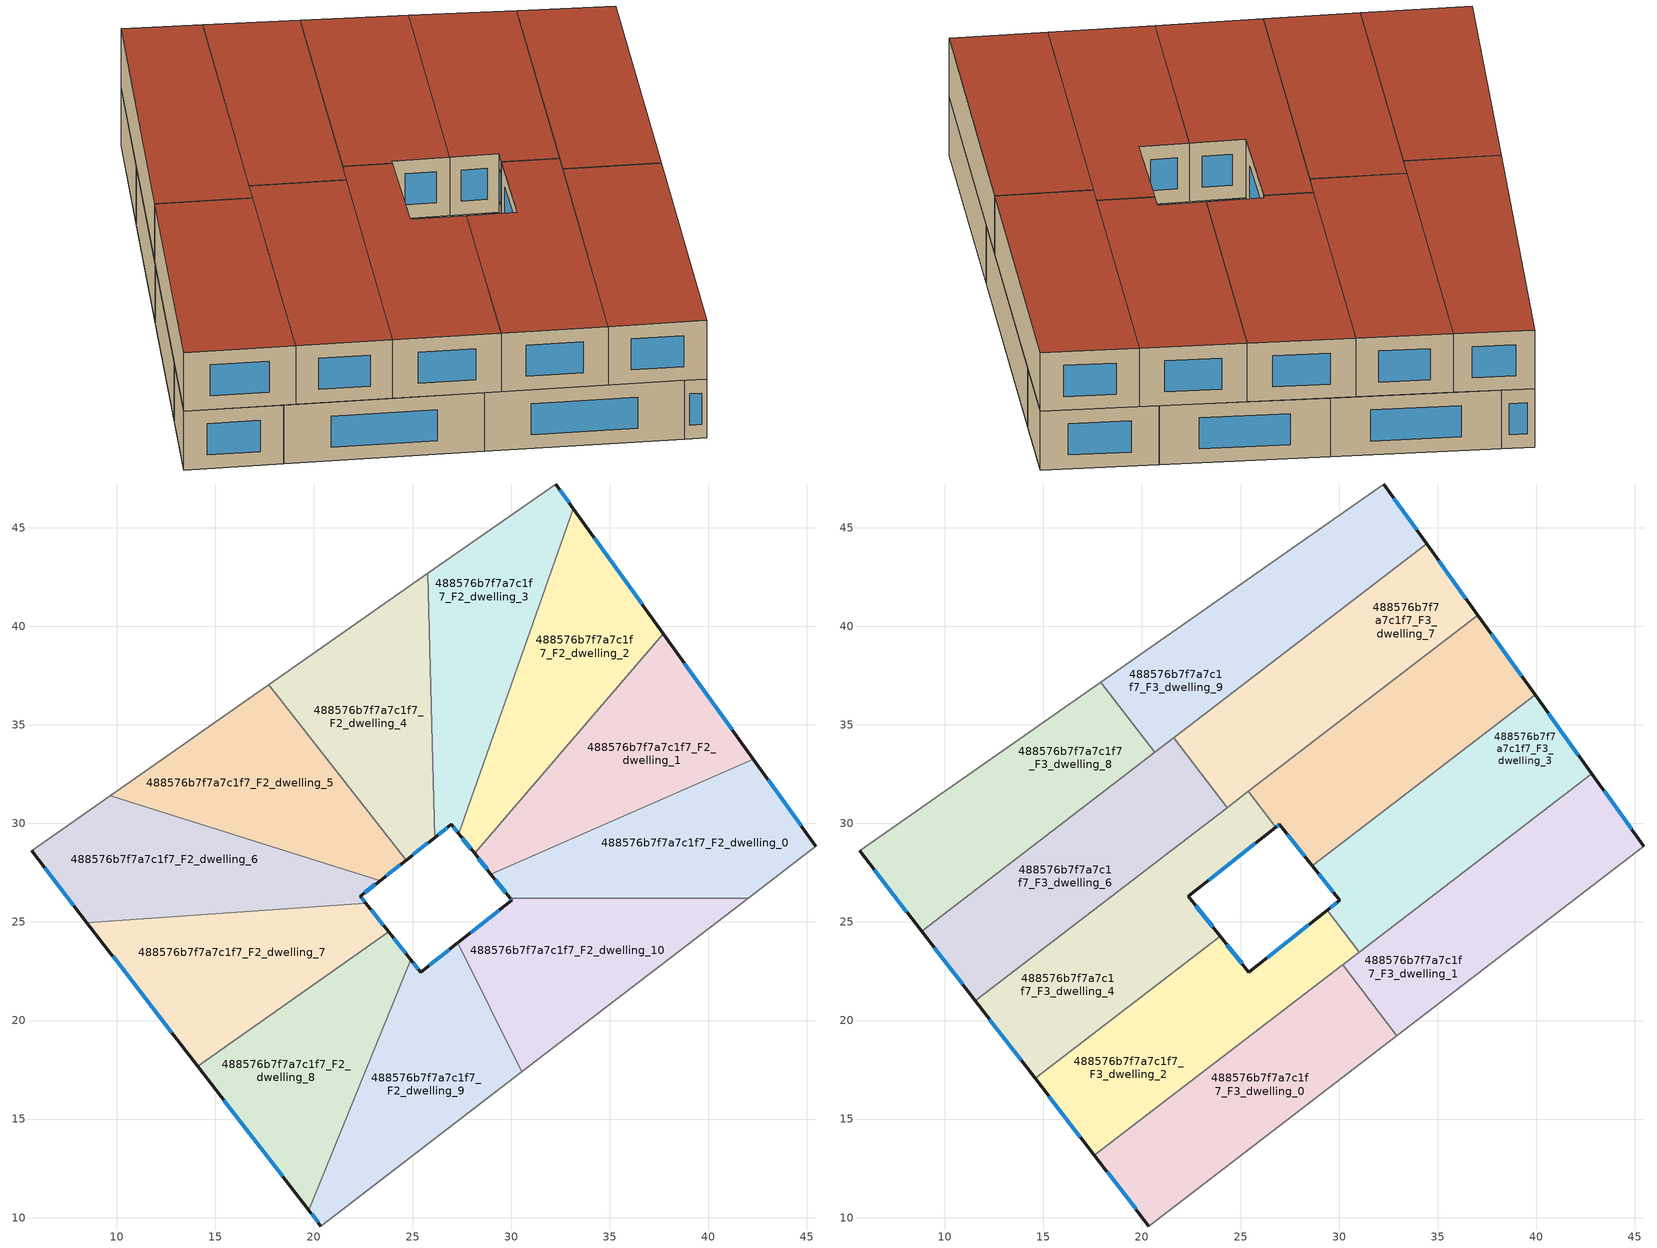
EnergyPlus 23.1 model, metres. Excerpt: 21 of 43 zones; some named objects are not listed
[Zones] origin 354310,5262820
488576b7f7a7c1f7_F2_dwelling_0
 floor to 488576b7f7a7c1f7_F1_dwelling_0 (EU_floor_Construction): 42.29,33.26 45.47,28.83 42.04,26.2 29.95,26.2 28.98,27.42 z6
 wall outside (EU_wall_Construction): 28.98,27.42 29.95,26.2 / 45.47,28.83 42.29,33.26 z6:9
 wall to 488576b7f7a7c1f7_F2_dwelling_10 (EU_wall_Construction): 29.95,26.2 42.04,26.2 z6:9
 wall to 488576b7f7a7c1f7_F2_dwelling_1 (EU_wall_Construction): 42.29,33.26 28.98,27.42 z6:9
 wall adiabatic (EU_wall_Construction): 42.04,26.2 45.47,28.83 z6:9
 window (EU_Window_Construction): 29.21,27.14 29.72,26.49 / 44.72,29.87 43.04,32.22 z6.7:8.3
488576b7f7a7c1f7_F2_dwelling_1
 floor to 488576b7f7a7c1f7_F1_dwelling_1 (EU_floor_Construction): 37.72,39.62 42.29,33.26 28.98,27.42 28.15,28.47 z6
 wall outside (EU_wall_Construction): 28.15,28.47 28.98,27.42 / 42.29,33.26 37.72,39.62 z6:9
 wall to 488576b7f7a7c1f7_F2_dwelling_2 (EU_wall_Construction): 37.72,39.62 28.15,28.47 z6:9
 window (EU_Window_Construction): 28.34,28.23 28.78,27.67 / 41.22,34.75 38.79,38.12 z6.7:8.3
488576b7f7a7c1f7_F2_dwelling_10
 floor to 488576b7f7a7c1f7_F1_dwelling_10 (EU_floor_Construction): 42.04,26.2 30.55,17.39 27.31,23.95 30.03,26.1 29.95,26.2 z6
 wall outside (EU_wall_Construction): 29.95,26.2 30.03,26.1 27.31,23.95 z6:9
 wall adiabatic (EU_wall_Construction): 30.55,17.39 42.04,26.2 z6:9
 wall to 488576b7f7a7c1f7_F2_dwelling_9 (EU_wall_Construction): 27.31,23.95 30.55,17.39 z6:9
 window (EU_Window_Construction): 29.39,25.6 27.95,24.46 / 29.97,26.18 30.01,26.13 z6.7:8.3
488576b7f7a7c1f7_F2_dwelling_2
 floor to 488576b7f7a7c1f7_F1_dwelling_2 (EU_floor_Construction): 33.16,45.97 37.72,39.62 28.15,28.47 27.35,29.48 z6
 wall outside (EU_wall_Construction): 27.35,29.48 28.15,28.47 / 37.72,39.62 33.16,45.97 z6:9
 wall to 488576b7f7a7c1f7_F2_dwelling_3 (EU_wall_Construction): 33.16,45.97 27.35,29.48 z6:9
 window (EU_Window_Construction): 27.53,29.24 27.96,28.71 / 36.65,41.11 34.23,44.48 z6.7:8.3
488576b7f7a7c1f7_F2_dwelling_3
 floor to 488576b7f7a7c1f7_F1_dwelling_3 (EU_floor_Construction): 32.26,47.22 33.16,45.97 27.35,29.48 26.97,29.95 26.12,29.27 25.78,42.68 z6
 wall outside (EU_wall_Construction): 26.12,29.27 26.97,29.95 27.35,29.48 / 33.16,45.97 32.26,47.22 z6:9
 wall to 488576b7f7a7c1f7_F2_dwelling_4 (EU_wall_Construction): 25.78,42.68 26.12,29.27 z6:9
 wall adiabatic (EU_wall_Construction): 32.26,47.22 25.78,42.68 z6:9
 window (EU_Window_Construction): 27.06,29.84 27.26,29.59 / 26.32,29.43 26.77,29.79 / 32.95,46.26 32.47,46.93 z6.7:8.3
 ceiling adiabatic (EU_roof_Construction): 27.35,29.48 29.11,34.47 26.04,32.12 26.12,29.27 26.97,29.95 z9
488576b7f7a7c1f7_F2_dwelling_4
 floor to 488576b7f7a7c1f7_F1_dwelling_4 (EU_floor_Construction): 25.78,42.68 26.12,29.27 24.68,28.14 17.72,37.04 z6
 wall outside (EU_wall_Construction): 24.68,28.14 26.12,29.27 z6:9
 wall to 488576b7f7a7c1f7_F2_dwelling_5 (EU_wall_Construction): 17.72,37.04 24.68,28.14 z6:9
 wall adiabatic (EU_wall_Construction): 25.78,42.68 17.72,37.04 z6:9
 window (EU_Window_Construction): 25.02,28.41 25.78,29.01 z6.7:8.3
 ceiling adiabatic (EU_roof_Construction): 26.12,29.27 26.08,30.74 25.4,31.63 26.04,32.12 25.78,42.68 17.72,37.04 17.9,37.17 20.64,33.6 20.49,33.49 21.6,34.34 24.32,30.8 23.24,29.97 24.68,28.14 z9
488576b7f7a7c1f7_F2_dwelling_5
 floor to 488576b7f7a7c1f7_F1_dwelling_5 (EU_floor_Construction): 17.72,37.04 24.68,28.14 23.36,27.1 9.68,31.41 z6
 wall outside (EU_wall_Construction): 23.36,27.1 24.68,28.14 z6:9
 wall to 488576b7f7a7c1f7_F2_dwelling_6 (EU_wall_Construction): 9.68,31.41 23.36,27.1 z6:9
 wall adiabatic (EU_wall_Construction): 17.72,37.04 9.68,31.41 z6:9
 window (EU_Window_Construction): 23.67,27.34 24.37,27.89 z6.7:8.3
488576b7f7a7c1f7_F2_dwelling_6
 floor to 488576b7f7a7c1f7_F1_dwelling_6 (EU_floor_Construction): 23.36,27.1 22.35,26.3 22.63,25.96 8.48,24.96 5.67,28.61 9.68,31.41 z6
 wall outside (EU_wall_Construction): 22.63,25.96 22.35,26.3 23.36,27.1 / 5.67,28.61 8.48,24.96 z6:9
 wall to 488576b7f7a7c1f7_F2_dwelling_7 (EU_wall_Construction): 8.48,24.96 22.63,25.96 z6:9
 wall adiabatic (EU_wall_Construction): 9.68,31.41 5.67,28.61 z6:9
 window (EU_Window_Construction): 22.59,26.49 23.12,26.91 / 22.57,26.04 22.42,26.22 / 6.33,27.75 7.82,25.82 z6.7:8.3
488576b7f7a7c1f7_F2_dwelling_7
 floor to 488576b7f7a7c1f7_F1_dwelling_7 (EU_floor_Construction): 22.63,25.96 23.79,24.5 14.11,17.67 8.48,24.96 z6
 wall outside (EU_wall_Construction): 23.79,24.5 22.63,25.96 / 8.48,24.96 14.11,17.67 z6:9
 wall to 488576b7f7a7c1f7_F2_dwelling_8 (EU_wall_Construction): 14.11,17.67 23.79,24.5 z6:9
 window (EU_Window_Construction): 23.52,24.84 22.9,25.61 / 9.81,23.25 12.79,19.38 z6.7:8.3
488576b7f7a7c1f7_F2_dwelling_8
 floor to 488576b7f7a7c1f7_F1_dwelling_8 (EU_floor_Construction): 23.79,24.5 24.92,23.08 19.73,10.38 14.11,17.67 z6
 wall outside (EU_wall_Construction): 24.92,23.08 23.79,24.5 / 14.11,17.67 19.73,10.38 z6:9
 wall to 488576b7f7a7c1f7_F2_dwelling_9 (EU_wall_Construction): 19.73,10.38 24.92,23.08 z6:9
 window (EU_Window_Construction): 24.65,23.42 24.05,24.17 / 15.43,15.96 18.41,12.09 z6.7:8.3
488576b7f7a7c1f7_F2_dwelling_9
 floor to 488576b7f7a7c1f7_F1_dwelling_9 (EU_floor_Construction): 27.31,23.95 30.55,17.39 20.35,9.58 19.73,10.38 24.92,23.08 25.41,22.46 z6
 wall outside (EU_wall_Construction): 27.31,23.95 25.41,22.46 24.92,23.08 / 19.73,10.38 20.35,9.58 z6:9
 wall adiabatic (EU_wall_Construction): 20.35,9.58 30.55,17.39 z6:9
 window (EU_Window_Construction): 25.3,22.61 25.03,22.94 / 26.86,23.6 25.86,22.81 / 19.88,10.19 20.21,9.76 z6.7:8.3
488576b7f7a7c1f7_F3_dwelling_0
 floor to 488576b7f7a7c1f7_F2_dwelling_9 (EU_floor_Construction): 28.5,21.53 30.55,17.39 20.35,9.58 19.73,10.38 22.36,16.83 z9
 floor to 488576b7f7a7c1f7_F2_dwelling_10 (EU_floor_Construction): 30.18,22.82 32.94,19.22 30.55,17.39 28.5,21.53 z9
 floor to 488576b7f7a7c1f7_F2_dwelling_8 (EU_floor_Construction): 22.36,16.83 19.73,10.38 17.59,13.16 z9
 wall outside (EU_wall_Construction): 17.59,13.16 20.35,9.58 z9:12
 wall to 488576b7f7a7c1f7_F3_dwelling_1 (EU_wall_Construction): 32.94,19.22 30.18,22.82 z9:12
 wall adiabatic (EU_wall_Construction): 20.35,9.58 32.94,19.22 z9:12
 wall to 488576b7f7a7c1f7_F3_dwelling_2 (EU_wall_Construction): 30.18,22.82 17.59,13.16 z9:12
 window (EU_Window_Construction): 18.24,12.32 19.7,10.42 z9.7:11.3
 roof outside (EU_roof_Construction): 32.94,19.22 30.18,22.82 17.59,13.16 20.35,9.58 z12
488576b7f7a7c1f7_F3_dwelling_1
 floor to 488576b7f7a7c1f7_F2_dwelling_0 (EU_floor_Construction): 42.82,32.51 45.47,28.83 42.04,26.2 34.59,26.2 z9
 floor to 488576b7f7a7c1f7_F2_dwelling_10 (EU_floor_Construction): 42.04,26.2 32.94,19.22 30.18,22.82 34.59,26.2 z9
 wall outside (EU_wall_Construction): 45.47,28.83 42.82,32.51 z9:12
 wall adiabatic (EU_wall_Construction): 32.94,19.22 45.47,28.83 z9:12
 wall to 488576b7f7a7c1f7_F3_dwelling_3 (EU_wall_Construction): 42.82,32.51 31.02,23.46 z9:12
 wall to 488576b7f7a7c1f7_F3_dwelling_2 (EU_wall_Construction): 31.02,23.46 30.18,22.82 z9:12
 window (EU_Window_Construction): 44.85,29.7 43.44,31.65 z9.7:11.3
 roof outside (EU_roof_Construction): 45.47,28.83 42.82,32.51 30.18,22.82 32.94,19.22 z12
488576b7f7a7c1f7_F3_dwelling_2
 floor to 488576b7f7a7c1f7_F2_dwelling_8 (EU_floor_Construction): 23.97,24.27 24.92,23.08 22.36,16.83 17.59,13.16 14.58,17.07 z9
 floor to 488576b7f7a7c1f7_F2_dwelling_9 (EU_floor_Construction): 27.31,23.95 28.5,21.53 22.36,16.83 24.92,23.08 25.41,22.46 z9
 floor to 488576b7f7a7c1f7_F2_dwelling_10 (EU_floor_Construction): 29.39,25.59 31.02,23.46 28.5,21.53 27.31,23.95 z9
 wall outside (EU_wall_Construction): 29.39,25.59 25.41,22.46 23.97,24.27 / 14.58,17.07 17.59,13.16 z9:12
 wall to 488576b7f7a7c1f7_F3_dwelling_3 (EU_wall_Construction): 31.02,23.46 29.39,25.59 z9:12
 wall to 488576b7f7a7c1f7_F3_dwelling_4 (EU_wall_Construction): 23.97,24.27 14.58,17.07 z9:12
 window (EU_Window_Construction): 25.08,22.88 24.31,23.84 / 28.46,24.86 26.35,23.19 / 15.28,16.15 16.88,14.08 z9.7:11.3
 roof outside (EU_roof_Construction): 31.02,23.46 29.39,25.59 25.41,22.46 23.97,24.27 14.58,17.07 17.59,13.16 z12
488576b7f7a7c1f7_F3_dwelling_3
 floor to 488576b7f7a7c1f7_F2_dwelling_1 (EU_floor_Construction): 39.95,36.52 42.29,33.26 28.98,27.43 28.64,27.85 z9
 floor to 488576b7f7a7c1f7_F2_dwelling_0 (EU_floor_Construction): 42.29,33.26 42.82,32.51 34.59,26.2 29.95,26.2 28.98,27.43 z9
 floor to 488576b7f7a7c1f7_F2_dwelling_10 (EU_floor_Construction): 34.59,26.2 31.02,23.46 29.39,25.59 30.03,26.1 29.95,26.2 z9
 wall outside (EU_wall_Construction): 28.64,27.85 30.03,26.1 29.39,25.59 / 42.82,32.51 39.95,36.52 z9:12
 wall to 488576b7f7a7c1f7_F3_dwelling_5 (EU_wall_Construction): 39.95,36.52 28.64,27.85 z9:12
 window (EU_Window_Construction): 28.97,27.44 29.71,26.51 / 42.15,33.45 40.62,35.58 / 29.88,25.98 29.54,25.71 z9.7:11.3
 roof outside (EU_roof_Construction): 42.82,32.51 39.95,36.52 28.64,27.85 30.03,26.1 29.39,25.59 31.02,23.46 z12
488576b7f7a7c1f7_F3_dwelling_4
 floor to 488576b7f7a7c1f7_F2_dwelling_7 (EU_floor_Construction): 22.63,25.95 23.79,24.5 14.11,17.67 11.54,21 17.54,25.6 z9
 floor to 488576b7f7a7c1f7_F2_dwelling_6 (EU_floor_Construction): 23.36,27.1 22.35,26.3 22.63,25.95 17.54,25.6 20.62,27.96 z9
 floor to 488576b7f7a7c1f7_F2_dwelling_8 (EU_floor_Construction): 23.79,24.5 23.97,24.27 14.58,17.07 14.11,17.67 z9
 floor to 488576b7f7a7c1f7_F2_dwelling_5 (EU_floor_Construction): 23.24,29.97 24.68,28.14 23.36,27.1 20.62,27.96 z9
 floor adiabatic (EU_floor_Construction): 25.4,31.63 26.79,29.81 24.68,28.14 23.24,29.97 z9
 wall outside (EU_wall_Construction): 11.54,21 14.58,17.07 / 23.97,24.27 22.35,26.3 26.79,29.81 z9:12
 wall to 488576b7f7a7c1f7_F3_dwelling_5 (EU_wall_Construction): 26.79,29.81 25.4,31.63 z9:12
 wall to 488576b7f7a7c1f7_F3_dwelling_6 (EU_wall_Construction): 24.32,30.8 11.54,21 z9:12
 wall to 488576b7f7a7c1f7_F3_dwelling_7 (EU_wall_Construction): 25.4,31.63 24.32,30.8 z9:12
 window (EU_Window_Construction): 12.26,20.08 13.86,17.99 / 23.4,27.13 25.75,28.99 / 23.59,24.75 22.73,25.83 z9.7:11.3
 roof outside (EU_roof_Construction): 23.97,24.27 22.35,26.3 26.79,29.81 25.4,31.63 11.54,21 14.58,17.07 z12
488576b7f7a7c1f7_F3_dwelling_5
 floor to 488576b7f7a7c1f7_F2_dwelling_2 (EU_floor_Construction): 37.05,40.56 37.72,39.62 28.15,28.48 27.35,29.48 29.11,34.47 z9
 floor to 488576b7f7a7c1f7_F2_dwelling_1 (EU_floor_Construction): 37.72,39.62 39.95,36.52 28.64,27.85 28.15,28.48 z9
 floor adiabatic (EU_floor_Construction): 29.11,34.47 27.35,29.48 26.97,29.95 26.79,29.81 26.08,30.74 26.04,32.12 z9
 floor to 488576b7f7a7c1f7_F2_dwelling_4 (EU_floor_Construction): 26.04,32.12 26.08,30.74 25.4,31.63 z9
 wall outside (EU_wall_Construction): 39.95,36.52 37.05,40.56 / 26.79,29.81 26.97,29.95 28.64,27.85 z9:12
 wall to 488576b7f7a7c1f7_F3_dwelling_7 (EU_wall_Construction): 37.05,40.56 25.4,31.63 z9:12
 window (EU_Window_Construction): 39.27,37.47 37.73,39.61 / 27.36,29.46 28.25,28.34 / 26.84,29.84 26.93,29.92 z9.7:11.3
 roof outside (EU_roof_Construction): 39.95,36.52 37.05,40.56 25.4,31.63 26.79,29.81 26.97,29.95 28.64,27.85 z12
488576b7f7a7c1f7_F3_dwelling_6
 floor to 488576b7f7a7c1f7_F2_dwelling_5 (EU_floor_Construction): 20.49,33.49 23.24,29.97 20.62,27.96 15.42,29.6 z9
 floor to 488576b7f7a7c1f7_F2_dwelling_6 (EU_floor_Construction): 20.62,27.96 17.54,25.6 9.47,25.03 15.42,29.6 z9
 floor to 488576b7f7a7c1f7_F2_dwelling_7 (EU_floor_Construction): 17.54,25.6 11.54,21 8.82,24.53 9.47,25.03 z9
 floor to 488576b7f7a7c1f7_F2_dwelling_4 (EU_floor_Construction): 21.6,34.34 24.32,30.8 23.24,29.97 20.49,33.49 z9
 wall outside (EU_wall_Construction): 8.82,24.53 11.54,21 z9:12
 wall to 488576b7f7a7c1f7_F3_dwelling_7 (EU_wall_Construction): 24.32,30.8 21.6,34.34 z9:12
 wall to 488576b7f7a7c1f7_F3_dwelling_8 (EU_wall_Construction): 20.64,33.6 8.82,24.53 z9:12
 wall to 488576b7f7a7c1f7_F3_dwelling_9 (EU_wall_Construction): 21.6,34.34 20.64,33.6 z9:12
 window (EU_Window_Construction): 9.46,23.7 10.9,21.83 z9.7:11.3
 roof outside (EU_roof_Construction): 24.32,30.8 21.6,34.34 8.82,24.53 11.54,21 z12
488576b7f7a7c1f7_F3_dwelling_7
 floor to 488576b7f7a7c1f7_F2_dwelling_2 (EU_floor_Construction): 34.44,44.18 37.05,40.56 29.11,34.47 31.82,42.17 z9
 floor to 488576b7f7a7c1f7_F2_dwelling_3 (EU_floor_Construction): 31.82,42.17 29.11,34.47 26.04,32.12 25.91,37.64 z9
 floor adiabatic (EU_floor_Construction): 25.91,37.64 26.04,32.12 24.32,30.8 21.6,34.34 z9
 wall outside (EU_wall_Construction): 37.05,40.56 34.44,44.18 z9:12
 wall to 488576b7f7a7c1f7_F3_dwelling_9 (EU_wall_Construction): 34.44,44.18 21.6,34.34 z9:12
 window (EU_Window_Construction): 36.43,41.41 35.05,43.33 z9.7:11.3
 roof outside (EU_roof_Construction): 37.05,40.56 34.44,44.18 21.6,34.34 24.32,30.8 z12
488576b7f7a7c1f7_F3_dwelling_8
 floor to 488576b7f7a7c1f7_F2_dwelling_5 (EU_floor_Construction): 17.72,37.04 20.49,33.49 15.42,29.6 9.68,31.41 z9
 floor to 488576b7f7a7c1f7_F2_dwelling_6 (EU_floor_Construction): 15.42,29.6 9.47,25.03 8.49,24.97 5.67,28.61 9.68,31.41 z9
 floor to 488576b7f7a7c1f7_F2_dwelling_4 (EU_floor_Construction): 17.9,37.17 20.64,33.6 20.49,33.49 17.72,37.04 z9
 floor to 488576b7f7a7c1f7_F2_dwelling_7 (EU_floor_Construction): 9.47,25.03 8.82,24.53 8.49,24.97 z9
 wall outside (EU_wall_Construction): 5.67,28.61 8.82,24.53 z9:12
 wall to 488576b7f7a7c1f7_F3_dwelling_9 (EU_wall_Construction): 20.64,33.6 17.9,37.17 z9:12
 wall adiabatic (EU_wall_Construction): 17.9,37.17 5.67,28.61 z9:12
 window (EU_Window_Construction): 6.41,27.65 8.08,25.49 z9.7:11.3
 roof outside (EU_roof_Construction): 20.64,33.6 17.9,37.17 5.67,28.61 8.82,24.53 z12
488576b7f7a7c1f7_F3_dwelling_9
 floor to 488576b7f7a7c1f7_F2_dwelling_3 (EU_floor_Construction): 32.26,47.22 33.16,45.97 31.82,42.17 25.91,37.64 25.78,42.68 z9
 floor adiabatic (EU_floor_Construction): 25.78,42.68 25.91,37.64 20.64,33.6 17.9,37.17 z9
 floor to 488576b7f7a7c1f7_F2_dwelling_2 (EU_floor_Construction): 33.16,45.97 34.44,44.18 31.82,42.17 z9
 wall outside (EU_wall_Construction): 34.44,44.18 32.26,47.22 z9:12
 wall adiabatic (EU_wall_Construction): 32.26,47.22 17.9,37.17 z9:12
 window (EU_Window_Construction): 33.93,44.9 32.77,46.51 z9.7:11.3
 roof outside (EU_roof_Construction): 34.44,44.18 32.26,47.22 17.9,37.17 20.64,33.6 z12
[Building]
EU S2 Campaign: North Axis=0; Terrain=City; Solar Distribution=FullExterior
[Site:Location]
Budapest.Ferenc.Liszt.Intl.AP: Latitude=47.437; Longitude=19.256; Time Zone=1; Elevation=185
[SizingPeriod:WeatherFileDays]
AnnualSizingPeriod: Begin Month=1; Begin Day of Month=1; End Month=12; End Day of Month=31; Day of Week for Start Day=Monday; Use Weather File Daylight Saving Period=No; Use Weather File Rain and Snow Indicators=No
[MATERIAL]
EU_InternalMass_Material: Roughness=MediumRough; Thickness=0.1; Conductivity=1; Density=1800; Specific Heat=900; Thermal Absorptance=0.9; Solar Absorptance=0.7; Visible Absorptance=0.7
[MATERIAL:NOMASS] Roughness=MediumRough; Thermal Absorptance=0.9; Solar Absorptance=0.7; Visible Absorptance=0.7
Name | Thermal Resistance
EU_wall_NoMass | 0.832559
EU_roof_NoMass | 1.39638
EU_floor_NoMass | 0.872794
[WINDOWMATERIAL:SIMPLEGLAZINGSYSTEM]
EU_Window_SimpleGlazing: UFactor=2.79869; Solar Heat Gain Coefficient=0.75; Visible Transmittance=0.75
[CONSTRUCTION]
EU_wall_Construction: EU_wall_NoMass
EU_roof_Construction: EU_roof_NoMass
EU_floor_Construction: EU_floor_NoMass
EU_Window_Construction: EU_Window_SimpleGlazing
EU_InternalMass_Construction: EU_InternalMass_Material
[ZONE] Type=1; Multiplier=1; Ceiling Height=autocalculate; Floor Area=autocalculate; Part of Total Floor Area=Yes
Name | Volume
488576b7f7a7c1f7_F2_dwelling_0; 488576b7f7a7c1f7_F2_dwelling_7 | 196.023
488576b7f7a7c1f7_F3_dwelling_0; 488576b7f7a7c1f7_F3_dwelling_5 | 215.614
488576b7f7a7c1f7_F2_dwelling_1 | 196.026
488576b7f7a7c1f7_F3_dwelling_1 | 215.602
488576b7f7a7c1f7_F2_dwelling_10 | 196.005
488576b7f7a7c1f7_F2_dwelling_2 | 196.016
488576b7f7a7c1f7_F3_dwelling_2 | 215.632
488576b7f7a7c1f7_F2_dwelling_3 | 196.003
488576b7f7a7c1f7_F3_dwelling_3 | 215.641
488576b7f7a7c1f7_F2_dwelling_4 | 195.997
488576b7f7a7c1f7_F3_dwelling_4 | 215.588
488576b7f7a7c1f7_F2_dwelling_5 | 196.022
488576b7f7a7c1f7_F2_dwelling_6; 488576b7f7a7c1f7_F2_dwelling_8 | 196.034
488576b7f7a7c1f7_F3_dwelling_6 | 215.637
488576b7f7a7c1f7_F3_dwelling_7 | 215.609
488576b7f7a7c1f7_F3_dwelling_8 | 215.604
488576b7f7a7c1f7_F2_dwelling_9 | 196.007
488576b7f7a7c1f7_F3_dwelling_9 | 215.608
[INTERNALMASS] Construction=EU_InternalMass_Construction
Name | Zone or ZoneList | Surface Area
488576b7f7a7c1f7_F2_dwelling_0_EU_InternalMass | 488576b7f7a7c1f7_F2_dwelling_0 | 65.341
488576b7f7a7c1f7_F2_dwelling_1_EU_InternalMass | 488576b7f7a7c1f7_F2_dwelling_1 | 65.342
488576b7f7a7c1f7_F2_dwelling_2_EU_InternalMass | 488576b7f7a7c1f7_F2_dwelling_2 | 65.3385
488576b7f7a7c1f7_F2_dwelling_3_EU_InternalMass | 488576b7f7a7c1f7_F2_dwelling_3 | 65.3346
488576b7f7a7c1f7_F2_dwelling_4_EU_InternalMass | 488576b7f7a7c1f7_F2_dwelling_4 | 65.3323
488576b7f7a7c1f7_F2_dwelling_5_EU_InternalMass | 488576b7f7a7c1f7_F2_dwelling_5 | 65.3409
488576b7f7a7c1f7_F2_dwelling_6_EU_InternalMass | 488576b7f7a7c1f7_F2_dwelling_6 | 65.3445
488576b7f7a7c1f7_F2_dwelling_7_EU_InternalMass | 488576b7f7a7c1f7_F2_dwelling_7 | 65.3411
488576b7f7a7c1f7_F2_dwelling_8_EU_InternalMass | 488576b7f7a7c1f7_F2_dwelling_8 | 65.3445
488576b7f7a7c1f7_F2_dwelling_9_EU_InternalMass | 488576b7f7a7c1f7_F2_dwelling_9 | 65.3356
488576b7f7a7c1f7_F2_dwelling_10_EU_InternalMass | 488576b7f7a7c1f7_F2_dwelling_10 | 65.3352
488576b7f7a7c1f7_F3_dwelling_0_EU_InternalMass | 488576b7f7a7c1f7_F3_dwelling_0 | 71.8713
488576b7f7a7c1f7_F3_dwelling_1_EU_InternalMass | 488576b7f7a7c1f7_F3_dwelling_1 | 71.8675
488576b7f7a7c1f7_F3_dwelling_2_EU_InternalMass | 488576b7f7a7c1f7_F3_dwelling_2 | 71.8772
488576b7f7a7c1f7_F3_dwelling_3_EU_InternalMass | 488576b7f7a7c1f7_F3_dwelling_3 | 71.8807
488576b7f7a7c1f7_F3_dwelling_4_EU_InternalMass | 488576b7f7a7c1f7_F3_dwelling_4 | 71.8627
488576b7f7a7c1f7_F3_dwelling_5_EU_InternalMass | 488576b7f7a7c1f7_F3_dwelling_5 | 71.8711
488576b7f7a7c1f7_F3_dwelling_6_EU_InternalMass | 488576b7f7a7c1f7_F3_dwelling_6 | 71.8791
488576b7f7a7c1f7_F3_dwelling_7_EU_InternalMass | 488576b7f7a7c1f7_F3_dwelling_7 | 71.8696
488576b7f7a7c1f7_F3_dwelling_8_EU_InternalMass | 488576b7f7a7c1f7_F3_dwelling_8 | 71.8678
488576b7f7a7c1f7_F3_dwelling_9_EU_InternalMass | 488576b7f7a7c1f7_F3_dwelling_9 | 71.8695
[OTHEREQUIPMENT] Fuel Type=Electricity; Design Level Calculation Method=Watts/Area; Power per Zone Floor Area=1; Fraction Latent=0; Fraction Radiant=0; Fraction Lost=0; Carbon Dioxide Generation Rate=0; EndUse Subcategory=EU_Step8_InternalGains
Name | Zone or ZoneList or Space or SpaceList | Schedule
EU_Step8_InternalGain_488576b7f7a7c1f7_F2_dwelling_0_f000 | 488576b7f7a7c1f7_F2_dwelling_0 | EU_Step8_GainSchedule_488576b7f7a7c1f7_F2_dwelling_0_f000
EU_Step8_InternalGain_488576b7f7a7c1f7_F2_dwelling_1_f000 | 488576b7f7a7c1f7_F2_dwelling_1 | EU_Step8_GainSchedule_488576b7f7a7c1f7_F2_dwelling_1_f000
EU_Step8_InternalGain_488576b7f7a7c1f7_F2_dwelling_2_f000 | 488576b7f7a7c1f7_F2_dwelling_2 | EU_Step8_GainSchedule_488576b7f7a7c1f7_F2_dwelling_2_f000
EU_Step8_InternalGain_488576b7f7a7c1f7_F2_dwelling_3_f000 | 488576b7f7a7c1f7_F2_dwelling_3 | EU_Step8_GainSchedule_488576b7f7a7c1f7_F2_dwelling_3_f000
EU_Step8_InternalGain_488576b7f7a7c1f7_F2_dwelling_4_f000 | 488576b7f7a7c1f7_F2_dwelling_4 | EU_Step8_GainSchedule_488576b7f7a7c1f7_F2_dwelling_4_f000
EU_Step8_InternalGain_488576b7f7a7c1f7_F2_dwelling_5_f000 | 488576b7f7a7c1f7_F2_dwelling_5 | EU_Step8_GainSchedule_488576b7f7a7c1f7_F2_dwelling_5_f000
EU_Step8_InternalGain_488576b7f7a7c1f7_F2_dwelling_6_f000 | 488576b7f7a7c1f7_F2_dwelling_6 | EU_Step8_GainSchedule_488576b7f7a7c1f7_F2_dwelling_6_f000
EU_Step8_InternalGain_488576b7f7a7c1f7_F2_dwelling_7_f000 | 488576b7f7a7c1f7_F2_dwelling_7 | EU_Step8_GainSchedule_488576b7f7a7c1f7_F2_dwelling_7_f000
EU_Step8_InternalGain_488576b7f7a7c1f7_F2_dwelling_8_f000 | 488576b7f7a7c1f7_F2_dwelling_8 | EU_Step8_GainSchedule_488576b7f7a7c1f7_F2_dwelling_8_f000
EU_Step8_InternalGain_488576b7f7a7c1f7_F2_dwelling_9_f000 | 488576b7f7a7c1f7_F2_dwelling_9 | EU_Step8_GainSchedule_488576b7f7a7c1f7_F2_dwelling_9_f000
EU_Step8_InternalGain_488576b7f7a7c1f7_F2_dwelling_10_f000 | 488576b7f7a7c1f7_F2_dwelling_10 | EU_Step8_GainSchedule_488576b7f7a7c1f7_F2_dwelling_10_f000
EU_Step8_InternalGain_488576b7f7a7c1f7_F3_dwelling_0_f000 | 488576b7f7a7c1f7_F3_dwelling_0 | EU_Step8_GainSchedule_488576b7f7a7c1f7_F3_dwelling_0_f000
EU_Step8_InternalGain_488576b7f7a7c1f7_F3_dwelling_1_f000 | 488576b7f7a7c1f7_F3_dwelling_1 | EU_Step8_GainSchedule_488576b7f7a7c1f7_F3_dwelling_1_f000
EU_Step8_InternalGain_488576b7f7a7c1f7_F3_dwelling_2_f000 | 488576b7f7a7c1f7_F3_dwelling_2 | EU_Step8_GainSchedule_488576b7f7a7c1f7_F3_dwelling_2_f000
EU_Step8_InternalGain_488576b7f7a7c1f7_F3_dwelling_3_f000 | 488576b7f7a7c1f7_F3_dwelling_3 | EU_Step8_GainSchedule_488576b7f7a7c1f7_F3_dwelling_3_f000
EU_Step8_InternalGain_488576b7f7a7c1f7_F3_dwelling_4_f000 | 488576b7f7a7c1f7_F3_dwelling_4 | EU_Step8_GainSchedule_488576b7f7a7c1f7_F3_dwelling_4_f000
EU_Step8_InternalGain_488576b7f7a7c1f7_F3_dwelling_5_f000 | 488576b7f7a7c1f7_F3_dwelling_5 | EU_Step8_GainSchedule_488576b7f7a7c1f7_F3_dwelling_5_f000
EU_Step8_InternalGain_488576b7f7a7c1f7_F3_dwelling_6_f000 | 488576b7f7a7c1f7_F3_dwelling_6 | EU_Step8_GainSchedule_488576b7f7a7c1f7_F3_dwelling_6_f000
EU_Step8_InternalGain_488576b7f7a7c1f7_F3_dwelling_7_f000 | 488576b7f7a7c1f7_F3_dwelling_7 | EU_Step8_GainSchedule_488576b7f7a7c1f7_F3_dwelling_7_f000
EU_Step8_InternalGain_488576b7f7a7c1f7_F3_dwelling_8_f000 | 488576b7f7a7c1f7_F3_dwelling_8 | EU_Step8_GainSchedule_488576b7f7a7c1f7_F3_dwelling_8_f000
EU_Step8_InternalGain_488576b7f7a7c1f7_F3_dwelling_9_f000 | 488576b7f7a7c1f7_F3_dwelling_9 | EU_Step8_GainSchedule_488576b7f7a7c1f7_F3_dwelling_9_f000
[ZONEVENTILATION:DESIGNFLOWRATE] Schedule=EU_AlwaysOn; Design Flow Rate Calculation Method=AirChanges/Hour; Air Changes per Hour=0.475469; Ventilation Type=Natural; Fan Pressure Rise=0; Fan Total Efficiency=1; Constant Term Coefficient=1; Temperature Term Coefficient=0; Velocity Term Coefficient=0; Velocity Squared Term Coefficient=0; Minimum Indoor Temperature=-100; Maximum Indoor Temperature=100; Delta Temperature=-100; Minimum Outdoor Temperature=-100; Maximum Outdoor Temperature=100; Maximum Wind Speed=40
Name | Zone or ZoneList or Space or SpaceList
EU_ConstantAir_488576b7f7a7c1f7_F2_dwelling_0 | 488576b7f7a7c1f7_F2_dwelling_0
EU_ConstantAir_488576b7f7a7c1f7_F2_dwelling_1 | 488576b7f7a7c1f7_F2_dwelling_1
EU_ConstantAir_488576b7f7a7c1f7_F2_dwelling_2 | 488576b7f7a7c1f7_F2_dwelling_2
EU_ConstantAir_488576b7f7a7c1f7_F2_dwelling_3 | 488576b7f7a7c1f7_F2_dwelling_3
EU_ConstantAir_488576b7f7a7c1f7_F2_dwelling_4 | 488576b7f7a7c1f7_F2_dwelling_4
EU_ConstantAir_488576b7f7a7c1f7_F2_dwelling_5 | 488576b7f7a7c1f7_F2_dwelling_5
EU_ConstantAir_488576b7f7a7c1f7_F2_dwelling_6 | 488576b7f7a7c1f7_F2_dwelling_6
EU_ConstantAir_488576b7f7a7c1f7_F2_dwelling_7 | 488576b7f7a7c1f7_F2_dwelling_7
EU_ConstantAir_488576b7f7a7c1f7_F2_dwelling_8 | 488576b7f7a7c1f7_F2_dwelling_8
EU_ConstantAir_488576b7f7a7c1f7_F2_dwelling_9 | 488576b7f7a7c1f7_F2_dwelling_9
EU_ConstantAir_488576b7f7a7c1f7_F2_dwelling_10 | 488576b7f7a7c1f7_F2_dwelling_10
EU_ConstantAir_488576b7f7a7c1f7_F3_dwelling_0 | 488576b7f7a7c1f7_F3_dwelling_0
EU_ConstantAir_488576b7f7a7c1f7_F3_dwelling_1 | 488576b7f7a7c1f7_F3_dwelling_1
EU_ConstantAir_488576b7f7a7c1f7_F3_dwelling_2 | 488576b7f7a7c1f7_F3_dwelling_2
EU_ConstantAir_488576b7f7a7c1f7_F3_dwelling_3 | 488576b7f7a7c1f7_F3_dwelling_3
EU_ConstantAir_488576b7f7a7c1f7_F3_dwelling_4 | 488576b7f7a7c1f7_F3_dwelling_4
EU_ConstantAir_488576b7f7a7c1f7_F3_dwelling_5 | 488576b7f7a7c1f7_F3_dwelling_5
EU_ConstantAir_488576b7f7a7c1f7_F3_dwelling_6 | 488576b7f7a7c1f7_F3_dwelling_6
EU_ConstantAir_488576b7f7a7c1f7_F3_dwelling_7 | 488576b7f7a7c1f7_F3_dwelling_7
EU_ConstantAir_488576b7f7a7c1f7_F3_dwelling_8 | 488576b7f7a7c1f7_F3_dwelling_8
EU_ConstantAir_488576b7f7a7c1f7_F3_dwelling_9 | 488576b7f7a7c1f7_F3_dwelling_9
[HVACTEMPLATE:ZONE:IDEALLOADSAIRSYSTEM] System Availability Schedule=EU_AlwaysOn; Maximum Heating Supply Air Temperature=50; Minimum Cooling Supply Air Temperature=13; Maximum Heating Supply Air Humidity Ratio=0.0156; Minimum Cooling Supply Air Humidity Ratio=0.0077; Heating Limit=NoLimit; Cooling Limit=NoLimit; Heating Availability Schedule=EU_AlwaysOn; Cooling Availability Schedule=EU_CoolingOff; Dehumidification Control Type=ConstantSensibleHeatRatio; Cooling Sensible Heat Ratio=0.7; Dehumidification Setpoint=60; Humidification Control Type=None; Humidification Setpoint=30; Outdoor Air Method=None; Outdoor Air Flow Rate per Person=0.00944; Outdoor Air Flow Rate per Zone Floor Area=0; Outdoor Air Flow Rate per Zone=0; Demand Controlled Ventilation Type=None; Outdoor Air Economizer Type=NoEconomizer; Heat Recovery Type=None; Sensible Heat Recovery Effectiveness=0.7; Latent Heat Recovery Effectiveness=0.65
Name | Template Thermostat
488576b7f7a7c1f7_F2_dwelling_0 | EU_HeatOnly_488576b7f7a7c1f7_F2_dwelling_0
488576b7f7a7c1f7_F2_dwelling_1 | EU_HeatOnly_488576b7f7a7c1f7_F2_dwelling_1
488576b7f7a7c1f7_F2_dwelling_2 | EU_HeatOnly_488576b7f7a7c1f7_F2_dwelling_2
488576b7f7a7c1f7_F2_dwelling_3 | EU_HeatOnly_488576b7f7a7c1f7_F2_dwelling_3
488576b7f7a7c1f7_F2_dwelling_4 | EU_HeatOnly_488576b7f7a7c1f7_F2_dwelling_4
488576b7f7a7c1f7_F2_dwelling_5 | EU_HeatOnly_488576b7f7a7c1f7_F2_dwelling_5
488576b7f7a7c1f7_F2_dwelling_6 | EU_HeatOnly_488576b7f7a7c1f7_F2_dwelling_6
488576b7f7a7c1f7_F2_dwelling_7 | EU_HeatOnly_488576b7f7a7c1f7_F2_dwelling_7
488576b7f7a7c1f7_F2_dwelling_8 | EU_HeatOnly_488576b7f7a7c1f7_F2_dwelling_8
488576b7f7a7c1f7_F2_dwelling_9 | EU_HeatOnly_488576b7f7a7c1f7_F2_dwelling_9
488576b7f7a7c1f7_F2_dwelling_10 | EU_HeatOnly_488576b7f7a7c1f7_F2_dwelling_10
488576b7f7a7c1f7_F3_dwelling_0 | EU_HeatOnly_488576b7f7a7c1f7_F3_dwelling_0
488576b7f7a7c1f7_F3_dwelling_1 | EU_HeatOnly_488576b7f7a7c1f7_F3_dwelling_1
488576b7f7a7c1f7_F3_dwelling_2 | EU_HeatOnly_488576b7f7a7c1f7_F3_dwelling_2
488576b7f7a7c1f7_F3_dwelling_3 | EU_HeatOnly_488576b7f7a7c1f7_F3_dwelling_3
488576b7f7a7c1f7_F3_dwelling_4 | EU_HeatOnly_488576b7f7a7c1f7_F3_dwelling_4
488576b7f7a7c1f7_F3_dwelling_5 | EU_HeatOnly_488576b7f7a7c1f7_F3_dwelling_5
488576b7f7a7c1f7_F3_dwelling_6 | EU_HeatOnly_488576b7f7a7c1f7_F3_dwelling_6
488576b7f7a7c1f7_F3_dwelling_7 | EU_HeatOnly_488576b7f7a7c1f7_F3_dwelling_7
488576b7f7a7c1f7_F3_dwelling_8 | EU_HeatOnly_488576b7f7a7c1f7_F3_dwelling_8
488576b7f7a7c1f7_F3_dwelling_9 | EU_HeatOnly_488576b7f7a7c1f7_F3_dwelling_9
[SIZING:ZONE] Zone Cooling Design Supply Air Temperature Input Method=SupplyAirTemperature; Zone Cooling Design Supply Air Temperature=13; Zone Heating Design Supply Air Temperature Input Method=SupplyAirTemperature; Zone Heating Design Supply Air Temperature=50; Zone Cooling Design Supply Air Humidity Ratio=0.008; Zone Heating Design Supply Air Humidity Ratio=0.008; Cooling Design Air Flow Method=DesignDay; Cooling Design Air Flow Rate=0; Cooling Minimum Air Flow per Zone Floor Area=0.000762; Cooling Minimum Air Flow=0; Cooling Minimum Air Flow Fraction=0.2; Heating Design Air Flow Method=DesignDay; Heating Design Air Flow Rate=0; Heating Maximum Air Flow per Zone Floor Area=0.002032; Heating Maximum Air Flow=0.141576; Heating Maximum Air Flow Fraction=0.3; Account for Dedicated Outdoor Air System=No; Dedicated Outdoor Air System Control Strategy=NeutralSupplyAir; Dedicated Outdoor Air Low Setpoint Temperature for Design=autosize; Dedicated Outdoor Air High Setpoint Temperature for Design=autosize; Zone Load Sizing Method=Sensible Load Only No Latent Load; Zone Latent Cooling Design Supply Air Humidity Ratio Input Method=HumidityRatioDifference; Zone Cooling Design Supply Air Humidity Ratio Difference=0.005; Zone Latent Heating Design Supply Air Humidity Ratio Input Method=HumidityRatioDifference; Zone Humidification Design Supply Air Humidity Ratio Difference=0.005
488576b7f7a7c1f7_F2_dwelling_0; 488576b7f7a7c1f7_F2_dwelling_1; 488576b7f7a7c1f7_F2_dwelling_2; 488576b7f7a7c1f7_F2_dwelling_3; 488576b7f7a7c1f7_F2_dwelling_4; 488576b7f7a7c1f7_F2_dwelling_5; 488576b7f7a7c1f7_F2_dwelling_6; 488576b7f7a7c1f7_F2_dwelling_7; 488576b7f7a7c1f7_F2_dwelling_8; 488576b7f7a7c1f7_F2_dwelling_9; 488576b7f7a7c1f7_F2_dwelling_10; 488576b7f7a7c1f7_F3_dwelling_0; 488576b7f7a7c1f7_F3_dwelling_1; 488576b7f7a7c1f7_F3_dwelling_2; 488576b7f7a7c1f7_F3_dwelling_3; 488576b7f7a7c1f7_F3_dwelling_4; 488576b7f7a7c1f7_F3_dwelling_5; 488576b7f7a7c1f7_F3_dwelling_6; 488576b7f7a7c1f7_F3_dwelling_7; 488576b7f7a7c1f7_F3_dwelling_8; 488576b7f7a7c1f7_F3_dwelling_9
[SCHEDULE:CONSTANT]
Name | Hourly Value
EU_AlwaysOn | 1
EU_CoolingOff | 0
[SCHEDULE:FILE] Column Number=1; Rows to Skip at Top=0; Number of Hours of Data=8760; Column Separator=Comma; Interpolate to Timestep=No; Minutes per Item=60; Adjust Schedule for Daylight Savings=Yes
Name | File
EU_Step8_GainSchedule_488576b7f7a7c1f7_F2_dwelling_0_f000 | ../../schedules/488576b7f7a7c1f7/488576b7f7a7c1f7_F2_dwelling_0_f000_gain.csv
EU_Step8_GainSchedule_488576b7f7a7c1f7_F2_dwelling_1_f000 | ../../schedules/488576b7f7a7c1f7/488576b7f7a7c1f7_F2_dwelling_1_f000_gain.csv
EU_Step8_GainSchedule_488576b7f7a7c1f7_F2_dwelling_2_f000 | ../../schedules/488576b7f7a7c1f7/488576b7f7a7c1f7_F2_dwelling_2_f000_gain.csv
EU_Step8_GainSchedule_488576b7f7a7c1f7_F2_dwelling_3_f000 | ../../schedules/488576b7f7a7c1f7/488576b7f7a7c1f7_F2_dwelling_3_f000_gain.csv
EU_Step8_GainSchedule_488576b7f7a7c1f7_F2_dwelling_4_f000 | ../../schedules/488576b7f7a7c1f7/488576b7f7a7c1f7_F2_dwelling_4_f000_gain.csv
EU_Step8_GainSchedule_488576b7f7a7c1f7_F2_dwelling_5_f000 | ../../schedules/488576b7f7a7c1f7/488576b7f7a7c1f7_F2_dwelling_5_f000_gain.csv
EU_Step8_GainSchedule_488576b7f7a7c1f7_F2_dwelling_6_f000 | ../../schedules/488576b7f7a7c1f7/488576b7f7a7c1f7_F2_dwelling_6_f000_gain.csv
EU_Step8_GainSchedule_488576b7f7a7c1f7_F2_dwelling_7_f000 | ../../schedules/488576b7f7a7c1f7/488576b7f7a7c1f7_F2_dwelling_7_f000_gain.csv
EU_Step8_GainSchedule_488576b7f7a7c1f7_F2_dwelling_8_f000 | ../../schedules/488576b7f7a7c1f7/488576b7f7a7c1f7_F2_dwelling_8_f000_gain.csv
EU_Step8_GainSchedule_488576b7f7a7c1f7_F2_dwelling_9_f000 | ../../schedules/488576b7f7a7c1f7/488576b7f7a7c1f7_F2_dwelling_9_f000_gain.csv
EU_Step8_GainSchedule_488576b7f7a7c1f7_F2_dwelling_10_f000 | ../../schedules/488576b7f7a7c1f7/488576b7f7a7c1f7_F2_dwelling_10_f000_gain.csv
EU_Step8_GainSchedule_488576b7f7a7c1f7_F3_dwelling_0_f000 | ../../schedules/488576b7f7a7c1f7/488576b7f7a7c1f7_F3_dwelling_0_f000_gain.csv
EU_Step8_GainSchedule_488576b7f7a7c1f7_F3_dwelling_1_f000 | ../../schedules/488576b7f7a7c1f7/488576b7f7a7c1f7_F3_dwelling_1_f000_gain.csv
EU_Step8_GainSchedule_488576b7f7a7c1f7_F3_dwelling_2_f000 | ../../schedules/488576b7f7a7c1f7/488576b7f7a7c1f7_F3_dwelling_2_f000_gain.csv
EU_Step8_GainSchedule_488576b7f7a7c1f7_F3_dwelling_3_f000 | ../../schedules/488576b7f7a7c1f7/488576b7f7a7c1f7_F3_dwelling_3_f000_gain.csv
EU_Step8_GainSchedule_488576b7f7a7c1f7_F3_dwelling_4_f000 | ../../schedules/488576b7f7a7c1f7/488576b7f7a7c1f7_F3_dwelling_4_f000_gain.csv
EU_Step8_GainSchedule_488576b7f7a7c1f7_F3_dwelling_5_f000 | ../../schedules/488576b7f7a7c1f7/488576b7f7a7c1f7_F3_dwelling_5_f000_gain.csv
EU_Step8_GainSchedule_488576b7f7a7c1f7_F3_dwelling_6_f000 | ../../schedules/488576b7f7a7c1f7/488576b7f7a7c1f7_F3_dwelling_6_f000_gain.csv
EU_Step8_GainSchedule_488576b7f7a7c1f7_F3_dwelling_7_f000 | ../../schedules/488576b7f7a7c1f7/488576b7f7a7c1f7_F3_dwelling_7_f000_gain.csv
EU_Step8_GainSchedule_488576b7f7a7c1f7_F3_dwelling_8_f000 | ../../schedules/488576b7f7a7c1f7/488576b7f7a7c1f7_F3_dwelling_8_f000_gain.csv
EU_Step8_GainSchedule_488576b7f7a7c1f7_F3_dwelling_9_f000 | ../../schedules/488576b7f7a7c1f7/488576b7f7a7c1f7_F3_dwelling_9_f000_gain.csv
